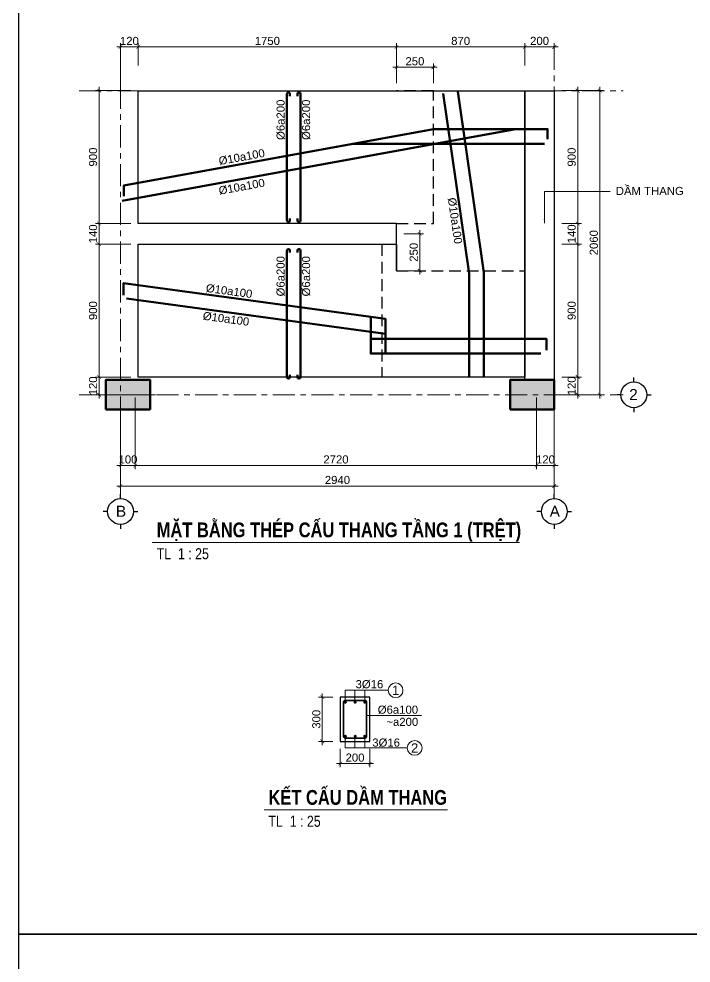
# Model space of a CAD drawing. Header units: millimetres. Extents: x 0 to 84000, y -29700 to 363007.
# Drawn here: x 0 to 18226, y 28916 to 54504 of the extents above; entities that cross this region are included whole.
import ezdxf
from ezdxf.enums import TextEntityAlignment as Align

# ---------------------------------------------------------------- set-up
doc = ezdxf.new("R2010")
doc.units = ezdxf.units.MM
doc.linetypes.add('DASHED', pattern=[19.05, 12.7, -6.35])
doc.linetypes.add('Grid Line', pattern=[10.5, 6, -1.5, 1.5, -1.5])
for name, color, linetype, lineweight in [('- Border', 7, 'Continuous', 25), ('- Column', 1, 'Continuous', 50), ('- Dash', 2, 'DASHED', 25), ('- Dims', 8, 'Continuous', 13), ('- Note', 9, 'Continuous', 13), ('- RebarC', 10, 'Continuous', 50), ('- RebarL', 6, 'Continuous', 60), ('- Text thin', 3, 'Continuous', 25), ('G-ANNO-TTLB', 6, 'Continuous', 13), ('S-Border', 7, 'Continuous', 25), ('S-GRID', 1, 'Continuous', 13), ('S-GRID-IDEN', 1, 'Continuous', 25), ('S-Note', 9, 'Continuous', 13), ('S-Rebar', 1, 'Continuous', 35), ('S-Steel', 6, 'Continuous', 50), ('S-Text', 3, 'Continuous', 25)]:
    doc.layers.add(name, color=color, linetype=linetype, lineweight=lineweight)
doc.layers.add('G-ANNO-NPLT', color=191, linetype='Continuous', plot=False)
doc.styles.add('Arial', font='arial.ttf')
doc.styles.add('Arial_4', font='arial.ttf', dxfattribs={"width": 0.8, "height": 3})
doc.styles.add('Arial_B_4', font='arialbd.ttf', dxfattribs={"width": 0.8, "height": 4})
doc.styles.add('R-Arial', font='arial.ttf')
doc.styles.add('R-Helve Condense', font='VHELVCN.TTF')
doc.dimstyles.new('SC-25-100', dxfattribs={"dimtxt": 220, "dimasz": 100, "dimexe": 100, "dimexo": 200, "dimgap": 50, "dimtad": 1, "dimdec": 0, "dimlfac": 0.25, "dimzin": 0, "dimdsep": 46, "dimtxsty": 'R-Arial', "dimblk": 'ARCHTICK', "dimcen": 0.5, "dimdle": 100, "dimclrd": 256, "dimclre": 256, "dimclrt": 4, "dimadec": 0, "dimazin": 0, "dimtfac": 1, "dimtdec": 0, "dimtix": 1, "dimtmove": 0, "dimatfit": 3, "dimfxl": 1, "dimtolj": 1, "dimtzin": 0, "dimlwd": -1, "dimlwe": -1, "dimarcsym": 0})

# ---------------------------------------------------------------- blocks, each defined once
blk = doc.blocks.new('Grid - Gird_A3-A4-1669209-CD_MẶT ĐỨNG TRỤC C-A')
at = {"layer": 'S-GRID-IDEN'}
for p, q in [((-3520, -1552), (-3520, -1492)), ((-3695, -1727), (-3755, -1727)), ((-3345, -1727), (-3285, -1727)), ((-3520, -1902), (-3520, -1962))]:
    blk.add_line(p, q, dxfattribs=at)
blk.add_circle((-3520, -1727), 175, dxfattribs=at)
blk = doc.blocks.new('_ArchTick')
at = {"color": 0, "linetype": 'ByBlock', "const_width": 0.15}
blk.add_lwpolyline([(-0.5, -0.5), (0.5, 0.5)], dxfattribs=at)
blk = doc.blocks.new('*D407')
at = {"layer": '- Dims', "ltscale": 100, "transparency": 16777216}
for p, q in [((2757, 44243), (2757, 42301)), ((3157, 44243), (3157, 42301)), ((2757, 42401), (2657, 42401)), ((2757, 42401), (3157, 42401)), ((3157, 42401), (3257, 42401))]:
    blk.add_line(p, q, dxfattribs=at)
at = {"layer": 'Defpoints', "color": 0, "ltscale": 100, "transparency": 16777216}
for p in [(2757, 44443), (3157, 44443), (3157, 42401)]:
    blk.add_point(p, dxfattribs=at)
at = {"layer": '- Dims', "ltscale": 100, "transparency": 16777216, "xscale": 100, "yscale": 100, "zscale": 100}
blk.add_blockref('_ArchTick', (2757, 42401), dxfattribs=at)
at = {"layer": '- Dims', "ltscale": 100, "transparency": 16777216, "xscale": 100, "yscale": 100, "zscale": 100, "rotation": 180}
blk.add_blockref('_ArchTick', (3157, 42401), dxfattribs=at)
at = {"layer": '- Dims', "color": 4, "ltscale": 100, "transparency": 16777216, "insert": (2957, 42564), "char_height": 220, "attachment_point": 5, "style": 'R-Arial'}
blk.add_mtext('\\A1;100', dxfattribs=at)
blk = doc.blocks.new('*D408')
at = {"layer": '- Dims', "ltscale": 100, "transparency": 16777216}
for p, q in [((3157, 44243), (3157, 42301)), ((14037, 44243), (14037, 42301)), ((3057, 42401), (14137, 42401))]:
    blk.add_line(p, q, dxfattribs=at)
at = {"layer": 'Defpoints', "color": 0, "ltscale": 100, "transparency": 16777216}
for p in [(3157, 44443), (14037, 44443), (14037, 42401)]:
    blk.add_point(p, dxfattribs=at)
at = {"layer": '- Dims', "ltscale": 100, "transparency": 16777216, "xscale": 100, "yscale": 100, "zscale": 100, "rotation": 180}
blk.add_blockref('_ArchTick', (3157, 42401), dxfattribs=at)
at = {"layer": '- Dims', "ltscale": 100, "transparency": 16777216, "xscale": 100, "yscale": 100, "zscale": 100}
blk.add_blockref('_ArchTick', (14037, 42401), dxfattribs=at)
at = {"layer": '- Dims', "color": 4, "ltscale": 100, "transparency": 16777216, "insert": (8597, 42564), "char_height": 220, "attachment_point": 5, "style": 'R-Arial'}
blk.add_mtext('\\A1;2720', dxfattribs=at)
blk = doc.blocks.new('*D409')
at = {"layer": '- Dims', "ltscale": 100, "transparency": 16777216}
for p, q in [((14037, 44243), (14037, 42301)), ((14517, 44243), (14517, 42301)), ((14037, 42401), (13937, 42401)), ((14037, 42401), (14517, 42401)), ((14517, 42401), (14617, 42401))]:
    blk.add_line(p, q, dxfattribs=at)
at = {"layer": 'Defpoints', "color": 0, "ltscale": 100, "transparency": 16777216}
for p in [(14037, 44443), (14517, 44443), (14517, 42401)]:
    blk.add_point(p, dxfattribs=at)
at = {"layer": '- Dims', "ltscale": 100, "transparency": 16777216, "xscale": 100, "yscale": 100, "zscale": 100}
blk.add_blockref('_ArchTick', (14037, 42401), dxfattribs=at)
at = {"layer": '- Dims', "ltscale": 100, "transparency": 16777216, "xscale": 100, "yscale": 100, "zscale": 100, "rotation": 180}
blk.add_blockref('_ArchTick', (14517, 42401), dxfattribs=at)
at = {"layer": '- Dims', "color": 4, "ltscale": 100, "transparency": 16777216, "insert": (14277, 42564), "char_height": 220, "attachment_point": 5, "style": 'R-Arial'}
blk.add_mtext('\\A1;120', dxfattribs=at)
blk = doc.blocks.new('*D410')
at = {"layer": '- Dims', "ltscale": 100, "transparency": 16777216}
for p, q in [((2757, 44243), (2757, 41745)), ((14517, 44243), (14517, 41745)), ((2657, 41845), (14617, 41845))]:
    blk.add_line(p, q, dxfattribs=at)
at = {"layer": 'Defpoints', "color": 0, "ltscale": 100, "transparency": 16777216}
for p in [(2757, 44443), (14517, 44443), (14517, 41845)]:
    blk.add_point(p, dxfattribs=at)
at = {"layer": '- Dims', "ltscale": 100, "transparency": 16777216, "xscale": 100, "yscale": 100, "zscale": 100, "rotation": 180}
blk.add_blockref('_ArchTick', (2757, 41845), dxfattribs=at)
at = {"layer": '- Dims', "ltscale": 100, "transparency": 16777216, "xscale": 100, "yscale": 100, "zscale": 100}
blk.add_blockref('_ArchTick', (14517, 41845), dxfattribs=at)
at = {"layer": '- Dims', "color": 4, "ltscale": 100, "transparency": 16777216, "insert": (8637, 42007), "char_height": 220, "attachment_point": 5, "style": 'R-Arial'}
blk.add_mtext('\\A1;2940', dxfattribs=at)
blk = doc.blocks.new('*D411')
at = {"layer": '- Dims', "ltscale": 100, "transparency": 16777216}
for p, q in [((14717, 52559), (15250, 52559)), ((15150, 52659), (15150, 48859)), ((14717, 48959), (15250, 48959))]:
    blk.add_line(p, q, dxfattribs=at)
at = {"layer": 'Defpoints', "color": 0, "ltscale": 100, "transparency": 16777216}
for p in [(14517, 52559), (14517, 48959), (15150, 48959)]:
    blk.add_point(p, dxfattribs=at)
at = {"layer": '- Dims', "ltscale": 100, "transparency": 16777216, "xscale": 100, "yscale": 100, "zscale": 100}
for p, rotation in [((15150, 52559), 90), ((15150, 48959), 270)]:
    blk.add_blockref('_ArchTick', p, dxfattribs=dict(at, rotation=rotation))
at = {"layer": '- Dims', "color": 4, "ltscale": 100, "transparency": 16777216, "insert": (14988, 50759), "char_height": 220, "attachment_point": 5, "rotation": 90, "style": 'R-Arial'}
blk.add_mtext('\\A1;900', dxfattribs=at)
blk = doc.blocks.new('*D412')
at = {"layer": '- Dims', "ltscale": 100, "transparency": 16777216}
for p, q in [((14717, 48959), (15250, 48959)), ((15150, 48959), (15150, 49059)), ((15150, 48959), (15150, 48399)), ((14717, 48399), (15250, 48399)), ((15150, 48399), (15150, 48299))]:
    blk.add_line(p, q, dxfattribs=at)
at = {"layer": 'Defpoints', "color": 0, "ltscale": 100, "transparency": 16777216}
for p in [(14517, 48959), (14517, 48399), (15150, 48399)]:
    blk.add_point(p, dxfattribs=at)
at = {"layer": '- Dims', "ltscale": 100, "transparency": 16777216, "xscale": 100, "yscale": 100, "zscale": 100}
for p, rotation in [((15150, 48959), 270), ((15150, 48399), 90)]:
    blk.add_blockref('_ArchTick', p, dxfattribs=dict(at, rotation=rotation))
at = {"layer": '- Dims', "color": 4, "ltscale": 100, "transparency": 16777216, "insert": (14988, 48679), "char_height": 220, "attachment_point": 5, "rotation": 90, "style": 'R-Arial'}
blk.add_mtext('\\A1;140', dxfattribs=at)
blk = doc.blocks.new('*D413')
at = {"layer": '- Dims', "ltscale": 100, "transparency": 16777216}
for p, q in [((14717, 48399), (15250, 48399)), ((15150, 48499), (15150, 44699)), ((14717, 44799), (15250, 44799))]:
    blk.add_line(p, q, dxfattribs=at)
at = {"layer": 'Defpoints', "color": 0, "ltscale": 100, "transparency": 16777216}
for p in [(14517, 48399), (14517, 44799), (15150, 44799)]:
    blk.add_point(p, dxfattribs=at)
at = {"layer": '- Dims', "ltscale": 100, "transparency": 16777216, "xscale": 100, "yscale": 100, "zscale": 100}
for p, rotation in [((15150, 48399), 90), ((15150, 44799), 270)]:
    blk.add_blockref('_ArchTick', p, dxfattribs=dict(at, rotation=rotation))
at = {"layer": '- Dims', "color": 4, "ltscale": 100, "transparency": 16777216, "insert": (14988, 46599), "char_height": 220, "attachment_point": 5, "rotation": 90, "style": 'R-Arial'}
blk.add_mtext('\\A1;900', dxfattribs=at)
blk = doc.blocks.new('*D414')
at = {"layer": '- Dims', "ltscale": 100, "transparency": 16777216}
for p, q in [((14717, 44799), (15250, 44799)), ((15150, 44799), (15150, 44899)), ((15150, 44799), (15150, 44319)), ((14717, 44319), (15250, 44319)), ((15150, 44319), (15150, 44219))]:
    blk.add_line(p, q, dxfattribs=at)
at = {"layer": 'Defpoints', "color": 0, "ltscale": 100, "transparency": 16777216}
for p in [(14517, 44799), (14517, 44319), (15150, 44319)]:
    blk.add_point(p, dxfattribs=at)
at = {"layer": '- Dims', "ltscale": 100, "transparency": 16777216, "xscale": 100, "yscale": 100, "zscale": 100}
for p, rotation in [((15150, 44799), 270), ((15150, 44319), 90)]:
    blk.add_blockref('_ArchTick', p, dxfattribs=dict(at, rotation=rotation))
at = {"layer": '- Dims', "color": 4, "ltscale": 100, "transparency": 16777216, "insert": (14988, 44559), "char_height": 220, "attachment_point": 5, "rotation": 90, "style": 'R-Arial'}
blk.add_mtext('\\A1;120', dxfattribs=at)
blk = doc.blocks.new('*D415')
at = {"layer": '- Dims', "ltscale": 100, "transparency": 16777216}
for p, q in [((14717, 52559), (15850, 52559)), ((15750, 52659), (15750, 44219)), ((14717, 44319), (15850, 44319))]:
    blk.add_line(p, q, dxfattribs=at)
at = {"layer": 'Defpoints', "color": 0, "ltscale": 100, "transparency": 16777216}
for p in [(14517, 52559), (14517, 44319), (15750, 44319)]:
    blk.add_point(p, dxfattribs=at)
at = {"layer": '- Dims', "ltscale": 100, "transparency": 16777216, "xscale": 100, "yscale": 100, "zscale": 100}
for p, rotation in [((15750, 52559), 90), ((15750, 44319), 270)]:
    blk.add_blockref('_ArchTick', p, dxfattribs=dict(at, rotation=rotation))
at = {"layer": '- Dims', "color": 4, "ltscale": 100, "transparency": 16777216, "insert": (15588, 48439), "char_height": 220, "attachment_point": 5, "rotation": 90, "style": 'R-Arial'}
blk.add_mtext('\\A1;2060', dxfattribs=at)
blk = doc.blocks.new('*D420')
at = {"layer": '- Dims', "ltscale": 100, "transparency": 16777216}
for p, q in [((2757, 53743), (2657, 53743)), ((2757, 52586), (2757, 53843)), ((2757, 53743), (3237, 53743)), ((3237, 53239), (3237, 53843)), ((3237, 53743), (3337, 53743))]:
    blk.add_line(p, q, dxfattribs=at)
at = {"layer": 'Defpoints', "color": 0, "ltscale": 100, "transparency": 16777216}
for p in [(3237, 53743), (3237, 53039), (2757, 52386)]:
    blk.add_point(p, dxfattribs=at)
at = {"layer": '- Dims', "ltscale": 100, "transparency": 16777216, "xscale": 100, "yscale": 100, "zscale": 100}
blk.add_blockref('_ArchTick', (2757, 53743), dxfattribs=at)
at = {"layer": '- Dims', "ltscale": 100, "transparency": 16777216, "xscale": 100, "yscale": 100, "zscale": 100, "rotation": 180}
blk.add_blockref('_ArchTick', (3237, 53743), dxfattribs=at)
at = {"layer": '- Dims', "color": 4, "ltscale": 100, "transparency": 16777216, "insert": (2997, 53906), "char_height": 220, "attachment_point": 5, "style": 'R-Arial'}
blk.add_mtext('\\A1;120', dxfattribs=at)
blk = doc.blocks.new('*D421')
at = {"layer": '- Dims', "ltscale": 100, "transparency": 16777216}
for p, q in [((3137, 53743), (10337, 53743)), ((3237, 53239), (3237, 53843)), ((10237, 53239), (10237, 53843))]:
    blk.add_line(p, q, dxfattribs=at)
at = {"layer": 'Defpoints', "color": 0, "ltscale": 100, "transparency": 16777216}
for p in [(10237, 53743), (3237, 53039), (10237, 53039)]:
    blk.add_point(p, dxfattribs=at)
at = {"layer": '- Dims', "ltscale": 100, "transparency": 16777216, "xscale": 100, "yscale": 100, "zscale": 100, "rotation": 180}
blk.add_blockref('_ArchTick', (3237, 53743), dxfattribs=at)
at = {"layer": '- Dims', "ltscale": 100, "transparency": 16777216, "xscale": 100, "yscale": 100, "zscale": 100}
blk.add_blockref('_ArchTick', (10237, 53743), dxfattribs=at)
at = {"layer": '- Dims', "color": 4, "ltscale": 100, "transparency": 16777216, "insert": (6737, 53906), "char_height": 220, "attachment_point": 5, "style": 'R-Arial'}
blk.add_mtext('\\A1;1750', dxfattribs=at)
blk = doc.blocks.new('*D422')
at = {"layer": '- Dims', "ltscale": 100, "transparency": 16777216}
for p, q in [((10137, 53743), (13817, 53743)), ((10237, 53239), (10237, 53843)), ((13717, 53239), (13717, 53843))]:
    blk.add_line(p, q, dxfattribs=at)
at = {"layer": 'Defpoints', "color": 0, "ltscale": 100, "transparency": 16777216}
for p in [(13717, 53743), (10237, 53039), (13717, 53039)]:
    blk.add_point(p, dxfattribs=at)
at = {"layer": '- Dims', "ltscale": 100, "transparency": 16777216, "xscale": 100, "yscale": 100, "zscale": 100, "rotation": 180}
blk.add_blockref('_ArchTick', (10237, 53743), dxfattribs=at)
at = {"layer": '- Dims', "ltscale": 100, "transparency": 16777216, "xscale": 100, "yscale": 100, "zscale": 100}
blk.add_blockref('_ArchTick', (13717, 53743), dxfattribs=at)
at = {"layer": '- Dims', "color": 4, "ltscale": 100, "transparency": 16777216, "insert": (11977, 53906), "char_height": 220, "attachment_point": 5, "style": 'R-Arial'}
blk.add_mtext('\\A1;870', dxfattribs=at)
blk = doc.blocks.new('*D423')
at = {"layer": '- Dims', "ltscale": 100, "transparency": 16777216}
for p, q in [((13617, 53743), (14617, 53743)), ((13717, 53239), (13717, 53843)), ((14517, 53239), (14517, 53843))]:
    blk.add_line(p, q, dxfattribs=at)
at = {"layer": 'Defpoints', "color": 0, "ltscale": 100, "transparency": 16777216}
for p in [(14517, 53743), (13717, 53039), (14517, 53039)]:
    blk.add_point(p, dxfattribs=at)
at = {"layer": '- Dims', "ltscale": 100, "transparency": 16777216, "xscale": 100, "yscale": 100, "zscale": 100, "rotation": 180}
blk.add_blockref('_ArchTick', (13717, 53743), dxfattribs=at)
at = {"layer": '- Dims', "ltscale": 100, "transparency": 16777216, "xscale": 100, "yscale": 100, "zscale": 100}
blk.add_blockref('_ArchTick', (14517, 53743), dxfattribs=at)
at = {"layer": '- Dims', "color": 4, "ltscale": 100, "transparency": 16777216, "insert": (14117, 53906), "char_height": 220, "attachment_point": 5, "style": 'R-Arial'}
blk.add_mtext('\\A1;200', dxfattribs=at)
blk = doc.blocks.new('*D425')
at = {"layer": '- Dims', "ltscale": 100, "transparency": 16777216}
for p, q in [((10237, 52759), (10237, 53292)), ((11237, 52759), (11237, 53292)), ((11337, 53192), (10137, 53192))]:
    blk.add_line(p, q, dxfattribs=at)
at = {"layer": 'Defpoints', "color": 0, "ltscale": 100, "transparency": 16777216}
for p in [(10237, 53192), (10237, 52559), (11237, 52559)]:
    blk.add_point(p, dxfattribs=at)
at = {"layer": '- Dims', "ltscale": 100, "transparency": 16777216, "xscale": 100, "yscale": 100, "zscale": 100, "rotation": 180}
blk.add_blockref('_ArchTick', (10237, 53192), dxfattribs=at)
at = {"layer": '- Dims', "ltscale": 100, "transparency": 16777216, "xscale": 100, "yscale": 100, "zscale": 100}
blk.add_blockref('_ArchTick', (11237, 53192), dxfattribs=at)
at = {"layer": '- Dims', "color": 4, "ltscale": 100, "transparency": 16777216, "insert": (10737, 53354), "char_height": 220, "attachment_point": 5, "style": 'R-Arial'}
blk.add_mtext('\\A1;250', dxfattribs=at)
blk = doc.blocks.new('*D426')
at = {"layer": '- Dims', "ltscale": 100, "transparency": 16777216}
for p, q in [((10437, 48679), (10968, 48679)), ((10868, 48779), (10868, 47579)), ((10437, 47679), (10968, 47679))]:
    blk.add_line(p, q, dxfattribs=at)
at = {"layer": 'Defpoints', "color": 0, "ltscale": 100, "transparency": 16777216}
for p in [(10237, 48679), (10237, 47679), (10868, 47679)]:
    blk.add_point(p, dxfattribs=at)
at = {"layer": '- Dims', "ltscale": 100, "transparency": 16777216, "xscale": 100, "yscale": 100, "zscale": 100}
for p, rotation in [((10868, 48679), 90), ((10868, 47679), 270)]:
    blk.add_blockref('_ArchTick', p, dxfattribs=dict(at, rotation=rotation))
at = {"layer": '- Dims', "color": 4, "ltscale": 100, "transparency": 16777216, "insert": (10706, 48179), "char_height": 220, "attachment_point": 5, "rotation": 90, "style": 'R-Arial'}
blk.add_mtext('\\A1;250', dxfattribs=at)
blk = doc.blocks.new('*D427')
at = {"layer": '- Dims', "ltscale": 100, "transparency": 16777216}
for p, q in [((3037, 52559), (2075, 52559)), ((2175, 48859), (2175, 52659)), ((3037, 48959), (2075, 48959))]:
    blk.add_line(p, q, dxfattribs=at)
at = {"layer": 'Defpoints', "color": 0, "ltscale": 100, "transparency": 16777216}
for p in [(2175, 52559), (3237, 52559), (3237, 48959)]:
    blk.add_point(p, dxfattribs=at)
at = {"layer": '- Dims', "ltscale": 100, "transparency": 16777216, "xscale": 100, "yscale": 100, "zscale": 100}
for p, rotation in [((2175, 52559), 90), ((2175, 48959), 270)]:
    blk.add_blockref('_ArchTick', p, dxfattribs=dict(at, rotation=rotation))
at = {"layer": '- Dims', "color": 4, "ltscale": 100, "transparency": 16777216, "insert": (2012, 50759), "char_height": 220, "attachment_point": 5, "rotation": 90, "style": 'R-Arial'}
blk.add_mtext('\\A1;900', dxfattribs=at)
blk = doc.blocks.new('*D428')
at = {"layer": '- Dims', "ltscale": 100, "transparency": 16777216}
for p, q in [((3037, 48959), (2075, 48959)), ((2175, 48959), (2175, 49059)), ((2175, 48959), (2175, 48399)), ((3037, 48399), (2075, 48399)), ((2175, 48399), (2175, 48299))]:
    blk.add_line(p, q, dxfattribs=at)
at = {"layer": 'Defpoints', "color": 0, "ltscale": 100, "transparency": 16777216}
for p in [(3237, 48959), (2175, 48399), (3237, 48399)]:
    blk.add_point(p, dxfattribs=at)
at = {"layer": '- Dims', "ltscale": 100, "transparency": 16777216, "xscale": 100, "yscale": 100, "zscale": 100}
for p, rotation in [((2175, 48959), 270), ((2175, 48399), 90)]:
    blk.add_blockref('_ArchTick', p, dxfattribs=dict(at, rotation=rotation))
at = {"layer": '- Dims', "color": 4, "ltscale": 100, "transparency": 16777216, "insert": (2012, 48679), "char_height": 220, "attachment_point": 5, "rotation": 90, "style": 'R-Arial'}
blk.add_mtext('\\A1;140', dxfattribs=at)
blk = doc.blocks.new('*D429')
at = {"layer": '- Dims', "ltscale": 100, "transparency": 16777216}
for p, q in [((3037, 48399), (2075, 48399)), ((2175, 48499), (2175, 44699)), ((3037, 44799), (2075, 44799))]:
    blk.add_line(p, q, dxfattribs=at)
at = {"layer": 'Defpoints', "color": 0, "ltscale": 100, "transparency": 16777216}
for p in [(3237, 48399), (2175, 44799), (3237, 44799)]:
    blk.add_point(p, dxfattribs=at)
at = {"layer": '- Dims', "ltscale": 100, "transparency": 16777216, "xscale": 100, "yscale": 100, "zscale": 100}
for p, rotation in [((2175, 48399), 90), ((2175, 44799), 270)]:
    blk.add_blockref('_ArchTick', p, dxfattribs=dict(at, rotation=rotation))
at = {"layer": '- Dims', "color": 4, "ltscale": 100, "transparency": 16777216, "insert": (2012, 46599), "char_height": 220, "attachment_point": 5, "rotation": 90, "style": 'R-Arial'}
blk.add_mtext('\\A1;900', dxfattribs=at)
blk = doc.blocks.new('*D430')
at = {"layer": '- Dims', "ltscale": 100, "transparency": 16777216}
for p, q in [((3037, 44799), (2075, 44799)), ((2175, 44799), (2175, 44899)), ((2175, 44799), (2175, 44319)), ((3702, 44319), (2075, 44319)), ((2175, 44319), (2175, 44219))]:
    blk.add_line(p, q, dxfattribs=at)
at = {"layer": 'Defpoints', "color": 0, "ltscale": 100, "transparency": 16777216}
for p in [(3237, 44799), (2175, 44319), (3902, 44319)]:
    blk.add_point(p, dxfattribs=at)
at = {"layer": '- Dims', "ltscale": 100, "transparency": 16777216, "xscale": 100, "yscale": 100, "zscale": 100}
for p, rotation in [((2175, 44799), 270), ((2175, 44319), 90)]:
    blk.add_blockref('_ArchTick', p, dxfattribs=dict(at, rotation=rotation))
at = {"layer": '- Dims', "color": 4, "ltscale": 100, "transparency": 16777216, "insert": (2012, 44559), "char_height": 220, "attachment_point": 5, "rotation": 90, "style": 'R-Arial'}
blk.add_mtext('\\A1;120', dxfattribs=at)
blk = doc.blocks.new('*D474')
at = {"layer": '- Dims', "transparency": 16777216}
for p, q in [((8714, 34725), (8714, 34222)), ((9514, 34725), (9514, 34222)), ((8614, 34322), (9614, 34322))]:
    blk.add_line(p, q, dxfattribs=at)
at = {"layer": 'Defpoints', "color": 0, "transparency": 16777216}
for p in [(8714, 34925), (9514, 34925), (9514, 34322)]:
    blk.add_point(p, dxfattribs=at)
at = {"layer": '- Dims', "transparency": 16777216, "xscale": 100, "yscale": 100, "zscale": 100, "rotation": 180}
blk.add_blockref('_ArchTick', (8714, 34322), dxfattribs=at)
at = {"layer": '- Dims', "transparency": 16777216, "xscale": 100, "yscale": 100, "zscale": 100}
blk.add_blockref('_ArchTick', (9514, 34322), dxfattribs=at)
at = {"layer": '- Dims', "color": 4, "transparency": 16777216, "insert": (9114, 34484), "char_height": 220, "attachment_point": 5, "style": 'R-Arial'}
blk.add_mtext('\\A1;200', dxfattribs=at)
blk = doc.blocks.new('*D475')
at = {"layer": '- Dims', "transparency": 16777216}
for p, q in [((8514, 36125), (8127, 36125)), ((8227, 34825), (8227, 36225)), ((8514, 34925), (8127, 34925))]:
    blk.add_line(p, q, dxfattribs=at)
at = {"layer": 'Defpoints', "color": 0, "transparency": 16777216}
for p in [(8227, 36125), (8714, 36125), (8714, 34925)]:
    blk.add_point(p, dxfattribs=at)
at = {"layer": '- Dims', "transparency": 16777216, "xscale": 100, "yscale": 100, "zscale": 100}
for p, rotation in [((8227, 36125), 90), ((8227, 34925), 270)]:
    blk.add_blockref('_ArchTick', p, dxfattribs=dict(at, rotation=rotation))
at = {"layer": '- Dims', "color": 4, "transparency": 16777216, "insert": (8065, 35525), "char_height": 220, "attachment_point": 5, "rotation": 90, "style": 'R-Arial'}
blk.add_mtext('\\A1;300', dxfattribs=at)
blk = doc.blocks.new('Steel symbol')
at = {"layer": '- Note', "color": 7}
blk.add_circle((0, 0), 200, dxfattribs=at)
at = {"layer": '- Note', "color": 3, "style": 'R-Helve Condense', "flags": 4}
blk.add_attdef('1', text='', height=250, dxfattribs=at).set_placement((0, 0), align=Align.MIDDLE_CENTER)

msp = doc.modelspace()

# ---------------------------------------------------------------- linework, layer by layer
at = {"layer": '- Border', "ltscale": 100}
for points in [[(10236.9, 48958.8), (3236.9, 48958.8), (3236.9, 52558.8), (10236.9, 52558.8)], [(10236.9, 52558.8), (13716.9, 52558.8), (13716.9, 44798.8), (10236.9, 44798.8)], [(10236.9, 47678.8), (10236.9, 48958.8)], [(10236.9, 44798.8), (3236.9, 44798.8), (3236.9, 48398.8), (10236.9, 48398.8), (10236.9, 47678.8)]]:
    msp.add_lwpolyline(points, dxfattribs=at)
msp.add_lwpolyline([(13716.9, 52558.8), (14516.9, 52558.8), (14516.9, 44718.8), (13716.9, 44718.8)], close=True, dxfattribs=at)
at = {"layer": '- Column', "ltscale": 100}
for points in [[(2356.9, 43918.8), (2356.9, 44718.8), (3556.9, 44718.8), (3556.9, 43918.8)], [(13316.9, 43918.8), (13316.9, 44718.8), (14516.9, 44718.8), (14516.9, 43918.8)]]:
    msp.add_lwpolyline(points, close=True, dxfattribs=at)
for points in [[(3556.9, 43918.8), (2356.9, 43918.8), (3556.9, 44718.8), (2356.9, 44718.8)], [(14516.9, 43918.8), (13316.9, 43918.8), (14516.9, 44718.8), (13316.9, 44718.8)]]:
    msp.add_solid(points, dxfattribs=at)
at = {"layer": '- Dash', "ltscale": 25}
msp.add_line((10236.9, 47678.8), (13716.9, 47678.8), dxfattribs=at)
for points in [[(10236.9, 48958.8), (11236.9, 48958.8), (11236.9, 52558.8), (10236.9, 52558.8)], [(9836.9, 48398.8), (9836.9, 44798.8)]]:
    msp.add_lwpolyline(points, dxfattribs=at)
at = {"layer": '- RebarC', "ltscale": 100}
for points in [[(7347.1, 52409.7), (7347.1, 52469.7, 1), (7267.1, 52469.7), (7267.1, 49037.6, 1), (7347.1, 49037.6), (7347.1, 49097.6)], [(7554.5, 52409.7), (7554.5, 52469.7, -1), (7634.5, 52469.7), (7634.5, 49037.6, -1), (7554.5, 49037.6), (7554.5, 49097.6)], [(7347.1, 48169.7), (7347.1, 48229.7, 1), (7267.1, 48229.7), (7267.1, 44797.6, 1), (7347.1, 44797.6), (7347.1, 44857.6)], [(7554.5, 48169.7), (7554.5, 48229.7, -1), (7634.5, 48229.7), (7634.5, 44797.6, -1), (7554.5, 44797.6), (7554.5, 44857.6)]]:
    msp.add_lwpolyline(points, format="xyb", dxfattribs=at)
at = {"layer": '- RebarL', "ltscale": 100}
for points in [[(11501.2, 52483.1), (12209.7, 47603.1), (12209.7, 44799.3)], [(11897.1, 52540.6), (12609.7, 47632), (12609.7, 44799.3)], [(2800.5, 49571.1), (13464.7, 51517.5)], [(2841.2, 49700.5), (2841.2, 49985.2), (11236.9, 51517.5), (14334.2, 51517.5), (14334.2, 51244)], [(9045.4, 51117.5), (14251.9, 51117.5)], [(2835.3, 47013), (2835.3, 47338.3), (9942.2, 46372.8), (9942.2, 45432.2)], [(2922.4, 46922.8), (9942.2, 45969.1)], [(9542.2, 46427.1), (9542.2, 45432.2), (14155.8, 45432.2)], [(9542.2, 45832.2), (14306.3, 45832.2), (14306.3, 45528.5)]]:
    msp.add_lwpolyline(points, dxfattribs=at)
at = {"layer": 'Defpoints'}
for points in [[(42000, 59400), (42000, 29700), (0, 29700), (0, 59400)], [(42000, 29700), (42000, 0), (0, 0), (0, 29700)]]:
    msp.add_lwpolyline(points, close=True, dxfattribs=at)
at = {"layer": 'G-ANNO-NPLT', "lineweight": 13}
for p, q in [((3617.8, 40315.5), (13570.1, 40315.5)), ((6647.8, 33065.5), (11623.9, 33065.5))]:
    msp.add_line(p, q, dxfattribs=at)
at = {"layer": 'S-Border'}
msp.add_lwpolyline([(8714.4, 34925.1), (9514.4, 34925.1), (9514.4, 36125.1), (8714.4, 36125.1)], close=True, dxfattribs=at)
at = {"layer": 'S-GRID', "linetype": 'Grid Line', "ltscale": 100}
for points in [[(2756.9, 53719.4), (2756.9, 41626.1)], [(14516.9, 53719.4), (14516.9, 41626.1)], [(1631.4, 52558.8), (16383.4, 52558.8)], [(1631.4, 44318.8), (16383.4, 44318.8)]]:
    msp.add_lwpolyline(points, dxfattribs=at)
at = {"layer": 'S-Rebar'}
msp.add_lwpolyline([(8844.4, 35015.1), (9384.4, 35015.1, 0.4142136), (9424.4, 35055.1), (9424.4, 35995.1, 0.4142136), (9384.4, 36035.1), (8844.4, 36035.1, 0.4142136), (8804.4, 35995.1), (8804.4, 35055.1, 0.4142136)], format="xyb", close=True, dxfattribs=at)
at = {"layer": 'S-Steel', "ltscale": 100, "const_width": 40}
for points in [[(8832.7, 35986.9, 1), (8872.7, 35986.9, 1)], [(9095.8, 35986.9, 1), (9135.8, 35986.9, 1)], [(9396, 35986.9, -1), (9356, 35986.9, -1)], [(8832.7, 35063.1, 1), (8872.7, 35063.1, 1)], [(9099.4, 35063.1, 1), (9139.4, 35063.1, 1)], [(9396, 35063.1, -1), (9356, 35063.1, -1)]]:
    msp.add_lwpolyline(points, format="xyb", close=True, dxfattribs=at)

# ---------------------------------------------------------------- block references
at = {"layer": 'S-Border'}
ref = msp.add_blockref('Steel symbol', (10213, 36309.7), dxfattribs=at)
ref.add_attrib('1', '1', dxfattribs={"layer": 'S-Note', "color": 3, "height": 250, "style": 'R-Arial'}).set_placement((10213, 36309.7), align=Align.MIDDLE_CENTER)
ref = msp.add_blockref('Steel symbol', (10730.7, 34746.8), dxfattribs=at)
ref.add_attrib('1', '2', dxfattribs={"layer": 'S-Note', "color": 3, "height": 250, "style": 'R-Arial'}).set_placement((10730.7, 34746.8), align=Align.MIDDLE_CENTER)
at = {"layer": 'S-GRID-IDEN', "xscale": 2, "yscale": 2, "zscale": 2}
for p in [(23712.2, 47771.9), (9796.9, 44609.1), (21556.9, 44609.1)]:
    msp.add_blockref('Grid - Gird_A3-A4-1669209-CD_MẶT ĐỨNG TRỤC C-A', p, dxfattribs=at)

# ---------------------------------------------------------------- texts
at = {"layer": '- Text thin', "style": 'R-Arial'}
msp.add_text('DẦM THANG', height=220, dxfattribs=at).set_placement((16183.5, 49730.5))
at = {"layer": 'G-ANNO-TTLB', "attachment_point": 1}
for s, insert, char_height, width, style in [('MẶT BẰNG THÉP CẤU THANG TẦNG 1 (TRỆT)', (3735.9, 40856.3), 400, 10102.046, 'Arial_B_4'), ('TL  1 : 25', (3735.9, 40160.3), 300, 1757.299, 'Arial_4'), ('KẾT CẤU DẦM THANG', (6765.9, 33606.3), 400, 10102.046, 'Arial_B_4'), ('TL  1 : 25', (6765.9, 32910.3), 300, 1757.299, 'Arial_4')]:
    msp.add_mtext(s, dxfattribs=dict(at, insert=insert, char_height=char_height, width=width, style=style))
at = {"layer": 'S-GRID-IDEN', "lineweight": 13, "char_height": 300, "attachment_point": 1, "style": 'Arial'}
for s, insert, width in [('2', (16545.5, 44473.6), 202.762), ('B', (2630.2, 41310.8), 295.021), ('A', (14390.2, 41310.8), 223.227)]:
    msp.add_mtext(s, dxfattribs=dict(at, insert=insert, width=width))
at = {"layer": 'S-Text', "style": 'R-Arial'}
for s, rotation, p in [('%%C6a200', 90, (7205.9, 51223)), ('%%C6a200', 90, (7895.9, 51223)), ('%%C10a100', 10.3437, (5438.4, 50541.7)), ('%%C10a100', 10.3437, (5438.4, 49737.5)), ('%%C10a100', 278.26012, (11627.9, 49645.2)), ('%%C6a200', 90, (7205.9, 46983)), ('%%C6a200', 90, (7895.9, 46983)), ('%%C10a100', 352.26315, (5059.9, 47107.5)), ('%%C10a100', 352.26315, (4976.1, 46354.3))]:
    msp.add_text(s, height=220, rotation=rotation, dxfattribs=at).set_placement(p)
for s, p in [('3%%C16', (9128.6, 36364.3)), ('%%C6a100', (9730, 35674)), ('~a200', (9964.1, 35344.2)), ('3%%C16', (9581.6, 34781.8))]:
    msp.add_text(s, height=220, dxfattribs=at).set_placement(p)

# ---------------------------------------------------------------- dimensions: what is measured, and where the dimension line sits
at = {"layer": '- Dims', "ltscale": 100}
for base, p1, p2, picture, middle in [((3236.9, 53743.2), (2756.9, 52386), (3236.9, 53038.8), '*D420', (2996.9, 53905.6)), ((10236.9, 53192), (11236.9, 52558.8), (10236.9, 52558.8), '*D425', (10736.9, 53354.4)), ((3156.9, 42401.5), (2756.9, 44442.9), (3156.9, 44442.9), '*D407', (2956.9, 42563.8)), ((14516.9, 41844.7), (2756.9, 44442.9), (14516.9, 44442.9), '*D410', (8636.9, 42007))]:
    dim = msp.add_linear_dim(base=base, p1=p1, p2=p2, dimstyle='SC-25-100', dxfattribs=at)
    dim.commit()
    dim.dimension.update_dxf_attribs({"geometry": picture, "text_midpoint": middle})
for base, p1, p2, picture, middle in [((10236.9, 53743.2), (3236.9, 53038.8), (10236.9, 53038.8), '*D421', (6736.9, 53905.6)), ((13716.9, 53743.2), (10236.9, 53038.8), (13716.9, 53038.8), '*D422', (11976.9, 53905.6)), ((14516.9, 53743.2), (13716.9, 53038.8), (14516.9, 53038.8), '*D423', (14116.9, 53905.6)), ((14036.9, 42401.5), (3156.9, 44442.9), (14036.9, 44442.9), '*D408', (8596.9, 42563.8)), ((14516.9, 42401.5), (14036.9, 44442.9), (14516.9, 44442.9), '*D409', (14276.9, 42563.8))]:
    dim = msp.add_linear_dim(base=base, p1=p1, p2=p2, dimstyle='SC-25-100', override={"dimtmove": 1}, dxfattribs=at)
    dim.commit()
    dim.dimension.update_dxf_attribs({"geometry": picture, "text_midpoint": middle})
for base, p1, p2, picture, middle in [((2174.7, 52558.8), (3236.9, 48958.8), (3236.9, 52558.8), '*D427', (2012.4, 50758.8)), ((15750.1, 44318.8), (14516.9, 52558.8), (14516.9, 44318.8), '*D415', (15587.8, 48438.8)), ((10868.2, 47678.8), (10236.9, 48678.8), (10236.9, 47678.8), '*D426', (10705.9, 48178.8))]:
    dim = msp.add_linear_dim(base=base, p1=p1, p2=p2, angle=90, dimstyle='SC-25-100', dxfattribs=at)
    dim.commit()
    dim.dimension.update_dxf_attribs({"geometry": picture, "text_midpoint": middle})
for base, p1, p2, picture, middle in [((15150.1, 48958.8), (14516.9, 52558.8), (14516.9, 48958.8), '*D411', (14987.8, 50758.8)), ((2174.7, 48398.8), (3236.9, 48958.8), (3236.9, 48398.8), '*D428', (2012.4, 48678.8)), ((15150.1, 48398.8), (14516.9, 48958.8), (14516.9, 48398.8), '*D412', (14987.8, 48678.8)), ((2174.7, 44798.8), (3236.9, 48398.8), (3236.9, 44798.8), '*D429', (2012.4, 46598.8)), ((15150.1, 44798.8), (14516.9, 48398.8), (14516.9, 44798.8), '*D413', (14987.8, 46598.8)), ((2174.7, 44318.8), (3236.9, 44798.8), (3902.4, 44318.8), '*D430', (2012.4, 44558.8)), ((15150.1, 44318.8), (14516.9, 44798.8), (14516.9, 44318.8), '*D414', (14987.8, 44558.8))]:
    dim = msp.add_linear_dim(base=base, p1=p1, p2=p2, angle=90, dimstyle='SC-25-100', override={"dimtmove": 1}, dxfattribs=at)
    dim.commit()
    dim.dimension.update_dxf_attribs({"geometry": picture, "text_midpoint": middle})
at = {"layer": '- Dims'}
dim = msp.add_linear_dim(base=(8227.5, 36125.1), p1=(8714.4, 34925.1), p2=(8714.4, 36125.1), angle=90, dimstyle='SC-25-100', override={"dimtxsty": 'R-Arial'}, dxfattribs=at)
dim.commit()
dim.dimension.update_dxf_attribs({"geometry": '*D475', "text_midpoint": (8065.1, 35525.1)})
dim = msp.add_linear_dim(base=(9514.4, 34321.6), p1=(8714.4, 34925.1), p2=(9514.4, 34925.1), dimstyle='SC-25-100', override={"dimtxsty": 'R-Arial'}, dxfattribs=at)
dim.commit()
dim.dimension.update_dxf_attribs({"geometry": '*D474', "text_midpoint": (9114.4, 34483.9)})

# ---------------------------------------------------------------- leaders
at = {"layer": '- Note', "ltscale": 100}
for points in [[(14246.9, 48968.3), (14246.9, 49828.5), (16028.6, 49828.5)], [(9424.4, 35626.8), (10912.7, 35626.8)]]:
    msp.add_leader(points, dimstyle='SC-25-100', override={"dimgap": 50, "dimtad": 0}, dxfattribs=at)
at = {"layer": 'S-Note'}
for points in [[(8849.9, 35991.9), (8849.9, 36309.7), (10013, 36309.7)], [(9104, 35991.9), (9104, 36309.7), (9375.3, 36309.7)], [(9379.2, 35991.9), (9379.2, 36309.7), (9650.5, 36309.7)], [(8849.9, 35064.6), (8849.9, 34746.8), (10530.7, 34746.8)], [(9107.9, 35064.6), (9107.9, 34746.8), (9379.2, 34746.8)], [(9379.2, 35064.6), (9379.2, 34746.8), (9650.5, 34746.8)]]:
    msp.add_leader(points, dimstyle='SC-25-100', override={"dimtxsty": 'R-Arial'}, dxfattribs=at)

doc.saveas('drawing.dxf')
